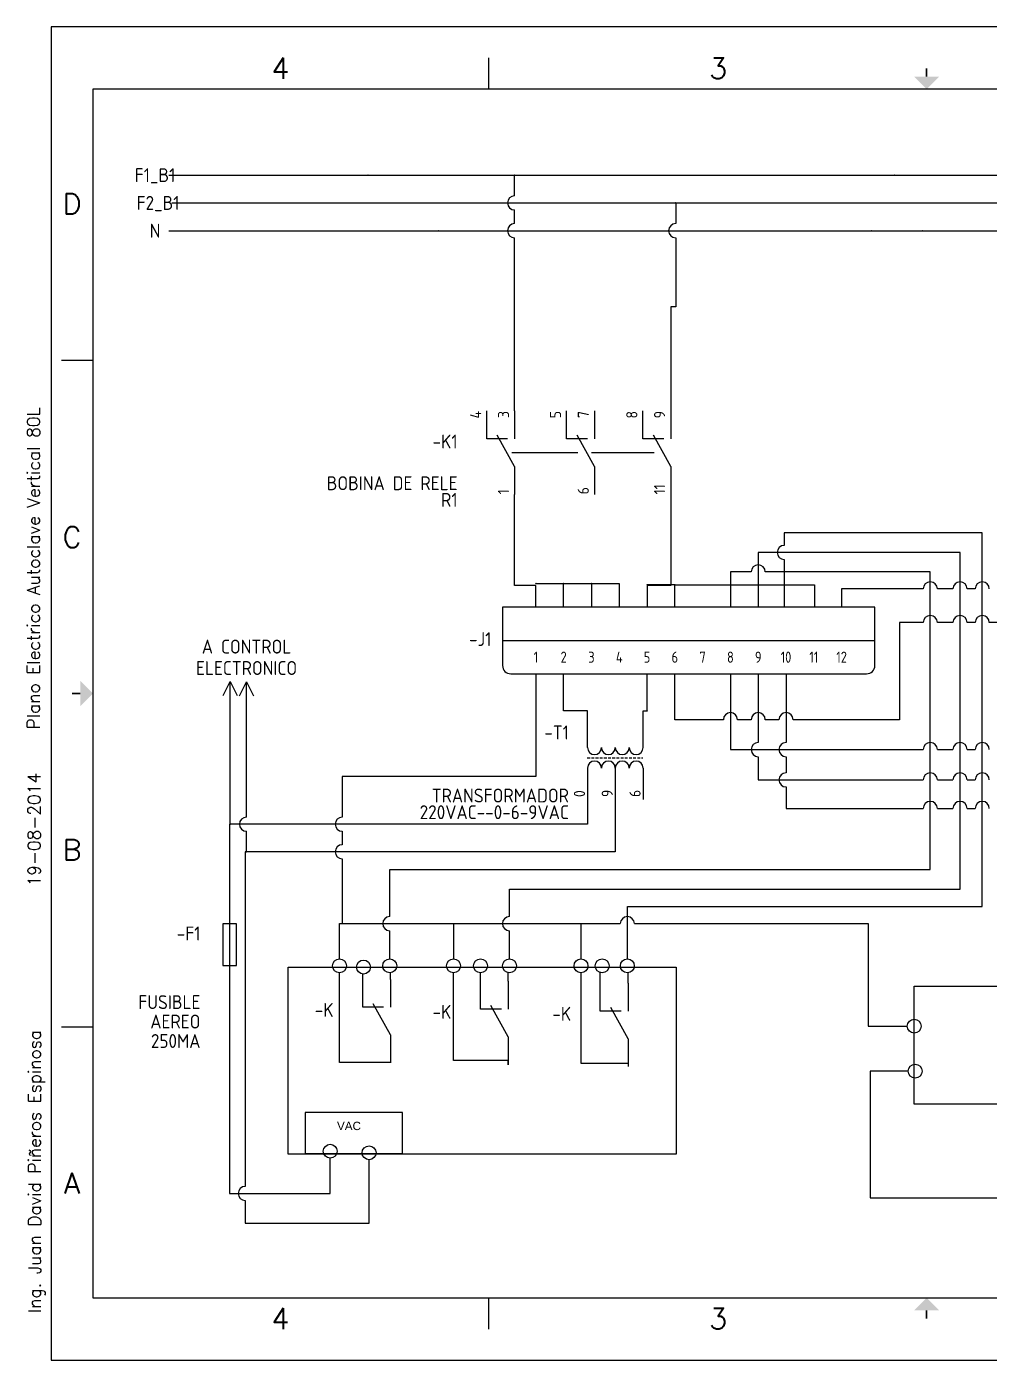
# Model space of a CAD drawing. Header units: inches. Extents: x -8 to 631, y 1 to 481.
# Drawn here: x -8.3 to 338.1, y 1.1 to 481.1 of the extents above; entities that cross this region are included whole.
import ezdxf
from ezdxf.enums import TextEntityAlignment as Align

# ---------------------------------------------------------------- set-up
doc = ezdxf.new("R2010")
doc.units = ezdxf.units.IN
doc.header["$MEASUREMENT"] = 0
doc.linetypes.add('DASHED', pattern=[0.75, 0.5, -0.25])
for name, color, linetype in [('DESC', 150, 'Continuous'), ('DESCCHILD', 20, 'Continuous'), ('LINK', 9, 'Continuous'), ('MISC', 7, 'Continuous'), ('RED_14_THHN', 20, 'Continuous'), ('SYMS', 7, 'Continuous'), ('TAGS', 150, 'Continuous'), ('TB_LABELS', 1, 'Continuous'), ('TERMS', 123, 'Continuous'), ('Title Block', 7, 'Continuous'), ('Viewport', 7, 'Continuous'), ('WHT_12_THHN', 7, 'Continuous')]:
    doc.layers.add(name, color=color, linetype=linetype)
doc.styles.add('Roman', font='romans')
doc.styles.get("Standard").update_dxf_attribs({"font": 'arial.ttf'})
doc.styles.add('WD', font='romans.shx')
doc.styles.add('WD_IEC', font='ISOCP2.shx', dxfattribs={"width": 0.9, "height": 4})

# ---------------------------------------------------------------- blocks, each defined once
blk = doc.blocks.new('ANSI_border_C')
for p, q in [((20.5, 0.75), (20.5, 2.5)), ((14.25, 0.75), (20.5, 0.75))]:
    blk.add_line(p, q)
at = {"layer": 'Title Block'}
for p, q in [((0, 16), (0, 0)), ((21, 16), (0, 16)), ((21, 0), (21, 16)), ((5.25, 15.25), (5.25, 15.625)), ((15.75, 15.25), (15.75, 15.625)), ((0.5, 15.25), (0.5, 0.75)), ((20.5, 15.25), (0.5, 15.25)), ((15, 15.25), (15, 15)), ((20.5, 0.75), (20.5, 15.25)), ((15, 15), (20.5, 15)), ((0.125, 12), (0.5, 12)), ((20.5, 12), (20.875, 12)), ((0.125, 4), (0.5, 4)), ((20.5, 4), (20.875, 4)), ((0.5, 0.75), (20.5, 0.75)), ((5.25, 0.375), (5.25, 0.75)), ((15.75, 0.375), (15.75, 0.75)), ((0, 0), (21, 0))]:
    blk.add_line(p, q, dxfattribs=at)
at = {"layer": 'Title Block', "const_width": 0.02}
for points in [[(10.5, 15.5), (10.5, 15.4)], [(0.25, 8), (0.35, 8)], [(20.75, 8), (20.65, 8)], [(10.5, 0.5), (10.5, 0.6)]]:
    blk.add_lwpolyline(points, dxfattribs=at)
at = {"layer": 'Title Block'}
for points in [[(10.35, 15.4), (10.65, 15.4), (10.5, 15.25)], [(0.35, 7.85), (0.35, 8.15), (0.5, 8)], [(20.65, 7.85), (20.65, 8.15), (20.5, 8)], [(10.35, 0.6), (10.65, 0.6), (10.5, 0.75)]]:
    blk.add_solid(points, dxfattribs=at)
at = {"layer": 'Title Block', "style": 'Roman'}
for s, p in [('4', (2.75, 15.5)), ('3', (8, 15.5)), ('2', (13, 15.5)), ('1', (18.25, 15.5)), ('D', (0.25, 13.875)), ('D', (20.75, 13.875)), ('C', (0.25, 9.875)), ('C', (20.75, 9.875)), ('B', (0.25, 6.125)), ('B', (20.75, 6.125)), ('A', (0.25, 2.125)), ('A', (20.75, 2.125)), ('4', (2.75, 0.5)), ('3', (8, 0.5)), ('2', (13, 0.5)), ('1', (18.25, 0.5))]:
    blk.add_text(s, height=0.25, dxfattribs=at).set_placement(p, align=Align.MIDDLE_CENTER)
blk.add_text('REVISIONS', height=0.065, dxfattribs=at).set_placement((17.71, 15.083))
blk = doc.blocks.new('ANSI_tblock_desc_C')
for p, q in [((0, 0), (0, 1.75)), ((-6.25, 0), (0, 0))]:
    blk.add_line(p, q)
at = {"layer": 'Title Block'}
for p, q in [((-6.25, 1.75), (0, 1.75)), ((-6.25, 0), (-6.25, 1.75)), ((-4.25, 0), (-4.25, 1.75)), ((-4.25, 1.25), (0, 1.25)), ((-6.25, 0.63), (0, 0.63)), ((-3.87, 0.25), (-3.87, 0.63)), ((-2.75, 0.25), (-2.75, 0.63)), ((-0.38, 0.25), (-0.38, 0.63)), ((-6.25, 0.315), (-4.25, 0.315)), ((-4.25, 0.25), (0, 0.25)), ((-3.25, 0), (-3.25, 0.25)), ((-1.75, 0), (-1.75, 0.25))]:
    blk.add_line(p, q, dxfattribs=at)
at = {"color": 0, "style": 'Roman', "flags": 8}
for tag, p in [('FNAME', (-20.636, 6.819)), ('REVDATE', (-20.636, 4.106)), ('USER', (-20.636, 1.477))]:
    blk.add_attdef(tag, p, '', height=0.15, rotation=90, dxfattribs=at)
at = {"style": 'WD'}
for tag, p in [('PROJDESC', (-2.125, 1.5)), ('TITLE1', (-2.125, 1.095)), ('TITLE2', (-2.125, 0.785))]:
    blk.add_attdef(tag, text='', height=0.08, dxfattribs=at).set_placement(p, align=Align.CENTER)
for tag, p in [('SIZE', (-4.162, 0.32)), ('FSCM_NO', (-3.4, 0.337)), ('DWG_NO', (-1.659, 0.337)), ('REV', (-0.265, 0.303)), ('SCALE', (-3.634, 0.069)), ('SHEET', (-0.883, 0.092))]:
    blk.add_attdef(tag, p, '', height=0.065, dxfattribs=at)
at = {"style": 'WD', "flags": 1}
blk.add_attdef('WD_TB', (-5.57, 0.177), '', height=0.086, dxfattribs=at)
at = {"layer": 'TB_LABELS', "style": 'WD'}
for s, p in [('SIZE', (-4.204, 0.604)), ('FSCM NO', (-3.819, 0.588)), ('DRAWING NUMBER', (-2.689, 0.579)), ('REV', (-0.336, 0.588)), ('SHEET', (-1.701, 0.164)), ('SCALE', (-4.204, 0.158))]:
    blk.add_text(s, height=0.08, dxfattribs=at).set_placement(p, align=Align.TOP_LEFT)
blk = doc.blocks.new('HT0_LGENERIC')
at = {"style": 'WD_IEC'}
blk.add_attdef('COLOR', text='', height=2.5, dxfattribs=at).set_placement((0, 0), align=Align.MIDDLE_CENTER)
for tag, p in [('X4_TINY_DOT_DONT_REMOVE', (-2.5, 0)), ('X1_TINY_DOT_DONT_REMOVE', (2.5, 0))]:
    blk.add_attdef(tag, p, '', height=0.002, dxfattribs=at)
at = {"style": 'WD_IEC', "flags": 1}
for tag, p in [('X4TERM01', (-2.5, 0)), ('X1TERM01', (2.5, 0))]:
    blk.add_attdef(tag, p, '', height=0.2, dxfattribs=at)
blk = doc.blocks.new('WDDOT')
for radius in [0.03, 0.0187, 0.00929]:
    blk.add_circle((0, 0), radius)
blk = doc.blocks.new('VCR23R')
for p, q in [((-5, 2.5), (-5, 7.5)), ((0, 7.5), (0, 2.5)), ((-1.25, 2.5), (-5, 2.5)), ((0, -2.5), (-3.125, 3.125)), ((0, -2.5), (0, -7.5))]:
    blk.add_line(p, q)
at = {"style": 'WD_IEC'}
for tag, p in [('INST', (-10.25, 6.75)), ('LOC', (-10.25, 3.75)), ('TAG2', (-10.25, 0.75)), ('XREF', (-10.25, -3.75)), ('DESC1', (-10.25, -6.75)), ('DESC2', (-10.25, -9.75)), ('DESC3', (-10.25, -12.75))]:
    blk.add_attdef(tag, text='', height=2.5, dxfattribs=at).set_placement(p, align=Align.RIGHT)
for tag, p in [('TERM03', (-6, 7.5)), ('TERM02', (-1, 7.5))]:
    blk.add_attdef(tag, text='', height=2, rotation=90, dxfattribs=at).set_placement(p, align=Align.RIGHT)
at = {"style": 'WD_IEC', "flags": 1}
for tag, p, height in [('X2TERM03', (-5, 7.5), 0.32), ('X2TERM02', (0, 7.5), 0.32), ('X4LINK', (-3, 0), 0.32), ('X1LINK', (-0.5, 0), 0.32), ('CONTACT', (4, -3.5), 1), ('FAMILY', (4, -5), 1), ('X8TERM01', (0, -7.5), 0.32)]:
    blk.add_attdef(tag, p, '', height=height, dxfattribs=at)
at = {"style": 'WD_IEC'}
blk.add_attdef('TERM01', (-1, -7.5), '', height=2, rotation=90, dxfattribs=at)
blk = doc.blocks.new('VCN1_1PJ_2604')
at = {"layer": 'SYMS'}
for p, q in [((-12, 12), (-12, -9)), ((122, 12), (-12, 12)), ((122, -9), (122, 12)), ((-12, 0), (122, 0)), ((-9, -12), (119, -12))]:
    blk.add_line(p, q, dxfattribs=at)
for centre, start, end in [((-9, -9), 180, 270), ((119, -9), 270, 0)]:
    blk.add_arc(centre, 3, start, end, dxfattribs=at)
at = {"style": 'WD', "flags": 1}
blk.add_attdef('WD_JUMPERS', (0, 0), '', height=0.01, dxfattribs=at)
at = {"layer": 'SYMS', "linetype": 'Continuous', "style": 'WD_IEC', "width": 0.9, "flags": 8}
for tag, p in [('TERMDESC01J', (-2, 16)), ('TERMDESC02J', (8, 16)), ('TERMDESC03J', (18, 16)), ('TERMDESC04J', (28, 16)), ('TERMDESC05J', (38, 16)), ('TERMDESC06J', (48, 16)), ('TERMDESC07J', (58, 16)), ('TERMDESC08J', (68, 16)), ('TERMDESC09J', (78, 16)), ('TERMDESC10J', (88, 16)), ('TERMDESC11J', (98, 16)), ('TERMDESC12J', (108, 16))]:
    blk.add_attdef(tag, p, '', height=4, rotation=90, dxfattribs=at)
at = {"layer": 'SYMS', "style": 'WD_IEC'}
for tag, p in [('DESC1', (-16, 33)), ('DESC2', (-16, 26)), ('DESC3', (-16, 19)), ('INST', (-16, 12)), ('LOC', (-16, 5)), ('TAG1', (-16, -2)), ('XREF', (-16, -9.82))]:
    blk.add_attdef(tag, text='', height=5, dxfattribs=at).set_placement(p, align=Align.RIGHT)
at = {"layer": 'SYMS', "linetype": 'Continuous', "style": 'WD_IEC', "width": 0.9, "flags": 8}
for tag, p in [('X2WIRE01J', (2, 16)), ('X2WIRE02J', (12, 16)), ('X2WIRE03J', (22, 16)), ('X2WIRE04J', (32, 16)), ('X2WIRE05J', (42, 16)), ('X2WIRE06J', (52, 16)), ('X2WIRE07J', (62, 16)), ('X2WIRE08J', (72, 16)), ('X2WIRE09J', (82, 16)), ('X2WIRE10J', (92, 16)), ('X2WIRE11J', (102, 16)), ('X2WIRE12J', (112, 16))]:
    blk.add_attdef(tag, text='', height=4, rotation=90, dxfattribs=at).set_placement(p, align=Align.TOP_LEFT)
at = {"layer": 'SYMS', "style": 'WD_IEC', "flags": 1}
for tag, p in [('X2TERM01J', (0, 12)), ('X2TERM02J', (10, 12)), ('X2TERM03J', (20, 12)), ('X2TERM04J', (30, 12)), ('X2TERM05J', (40, 12)), ('X2TERM06J', (50, 12)), ('X2TERM07J', (60, 12)), ('X2TERM08J', (70, 12)), ('X2TERM09J', (80, 12)), ('X2TERM10J', (90, 12)), ('X2TERM11J', (100, 12)), ('X2TERM12J', (110, 12)), ('X8TERM01P', (0, -12)), ('X8TERM02P', (10, -12)), ('X8TERM03P', (20, -12)), ('X8TERM04P', (30, -12)), ('X8TERM05P', (40, -12)), ('X8TERM06P', (50, -12)), ('X8TERM07P', (60, -12)), ('X8TERM08P', (70, -12)), ('X8TERM09P', (80, -12)), ('X8TERM10P', (90, -12)), ('X8TERM11P', (100, -12)), ('X8TERM12P', (110, -12))]:
    blk.add_attdef(tag, p, '', height=0.02, dxfattribs=at)
at = {"layer": 'SYMS', "color": 7, "style": 'WD_IEC'}
for tag, p in [('X2_TINY_DOT_DONT_REMOVE_01J', (0, 12)), ('X2_TINY_DOT_DONT_REMOVE_02J', (10, 12)), ('X2_TINY_DOT_DONT_REMOVE_03J', (20, 12)), ('X2_TINY_DOT_DONT_REMOVE_04J', (30, 12)), ('X2_TINY_DOT_DONT_REMOVE_05J', (40, 12)), ('X2_TINY_DOT_DONT_REMOVE_06J', (50, 12)), ('X2_TINY_DOT_DONT_REMOVE_07J', (60, 12)), ('X2_TINY_DOT_DONT_REMOVE_08J', (70, 12)), ('X2_TINY_DOT_DONT_REMOVE_09J', (80, 12)), ('X2_TINY_DOT_DONT_REMOVE_10J', (90, 12)), ('X2_TINY_DOT_DONT_REMOVE_11J', (100, 12)), ('X2_TINY_DOT_DONT_REMOVE_12J', (110, 12)), ('X8_TINY_DOT_DONT_REMOVE_01P', (0, -12)), ('X8_TINY_DOT_DONT_REMOVE_02P', (10, -12)), ('X8_TINY_DOT_DONT_REMOVE_03P', (20, -12)), ('X8_TINY_DOT_DONT_REMOVE_04P', (30, -12)), ('X8_TINY_DOT_DONT_REMOVE_05P', (40, -12)), ('X8_TINY_DOT_DONT_REMOVE_06P', (50, -12)), ('X8_TINY_DOT_DONT_REMOVE_07P', (60, -12)), ('X8_TINY_DOT_DONT_REMOVE_08P', (70, -12)), ('X8_TINY_DOT_DONT_REMOVE_09P', (80, -12)), ('X8_TINY_DOT_DONT_REMOVE_10P', (90, -12)), ('X8_TINY_DOT_DONT_REMOVE_11P', (100, -12)), ('X8_TINY_DOT_DONT_REMOVE_12P', (110, -12))]:
    blk.add_attdef(tag, p, '', height=0.0002, dxfattribs=at)
at = {"layer": 'SYMS', "linetype": 'Continuous', "style": 'WD_IEC', "width": 0.9}
for tag, flags, p in [('TERM01J', 9, (0, 6)), ('TERM02J', 9, (10, 6)), ('TERM03J', 9, (20, 6)), ('TERM04J', 9, (30, 6)), ('TERM05J', 9, (40, 6)), ('TERM06J', 9, (50, 6)), ('TERM07J', 9, (60, 6)), ('TERM08J', 9, (70, 6)), ('TERM09J', 9, (80, 6)), ('TERM10J', 9, (90, 6)), ('TERM11J', 9, (100, 6)), ('TERM12J', 9, (110, 6)), ('TERM01P', 8, (0, -6)), ('TERM02P', 8, (10, -6)), ('TERM03P', 8, (20, -6)), ('TERM04P', 8, (30, -6)), ('TERM05P', 8, (40, -6)), ('TERM06P', 8, (50, -6)), ('TERM07P', 8, (60, -6)), ('TERM08P', 8, (70, -6)), ('TERM09P', 8, (80, -6)), ('TERM10P', 8, (90, -6)), ('TERM11P', 8, (100, -6)), ('TERM12P', 8, (110, -6))]:
    blk.add_attdef(tag, text='', height=4, dxfattribs=dict(at, flags=flags)).set_placement(p, align=Align.MIDDLE_CENTER)
at = {"layer": 'SYMS', "style": 'WD_IEC', "width": 0.9}
for tag, p, flags in [('X1LINK', (126, 0), 1), ('WDBLKNAM', (-2.59, -3.41), 9), ('ACE_FLAG', (-2.74, -6.39), 9), ('GENDER', (-2.3, -9.45), 9), ('FAMILY', (6.31, -7.47), 9)]:
    blk.add_attdef(tag, p, '', height=1, dxfattribs=dict(at, flags=flags))
at = {"layer": 'SYMS', "linetype": 'Continuous', "style": 'WD_IEC', "width": 0.9, "flags": 9}
for tag, p in [('ASSYCODE', (5.96, -9.77)), ('CAT', (6.4, -15.35)), ('MFG', (6.46, -12.65)), ('CATDESC', (6.4, -18.04))]:
    blk.add_attdef(tag, p, '', height=2, dxfattribs=at)
at = {"layer": 'SYMS', "linetype": 'Continuous', "style": 'WD_IEC', "width": 0.9, "flags": 8}
for tag, p in [('TERMDESC01P', (-2, -16)), ('TERMDESC02P', (8, -16)), ('TERMDESC03P', (18, -16)), ('TERMDESC04P', (28, -16)), ('TERMDESC05P', (38, -16)), ('TERMDESC06P', (48, -16)), ('TERMDESC07P', (58, -16)), ('TERMDESC08P', (68, -16)), ('TERMDESC09P', (78, -16)), ('TERMDESC10P', (88, -16)), ('TERMDESC11P', (98, -16)), ('TERMDESC12P', (108, -16))]:
    blk.add_attdef(tag, text='', height=4, rotation=90, dxfattribs=at).set_placement(p, align=Align.RIGHT)
for tag, p in [('X8WIRE01P', (2, -16)), ('X8WIRE02P', (12, -16)), ('X8WIRE03P', (22, -16)), ('X8WIRE04P', (32, -16)), ('X8WIRE05P', (42, -16)), ('X8WIRE06P', (52, -16)), ('X8WIRE07P', (62, -16)), ('X8WIRE08P', (72, -16)), ('X8WIRE09P', (82, -16)), ('X8WIRE10P', (92, -16)), ('X8WIRE11P', (102, -16)), ('X8WIRE12P', (112, -16))]:
    blk.add_attdef(tag, text='', height=4, rotation=90, dxfattribs=at).set_placement(p, align=Align.TOP_RIGHT)
blk = doc.blocks.new('VXF1T4')
for p, q in [((0, 1.84), (0, 7.5)), ((10, 1.84), (10, 7.5)), ((0, -1.83), (0, -7.5)), ((5, -1.83), (5, -7.5)), ((10, -1.83), (10, -7.5))]:
    blk.add_line(p, q)
at = {"linetype": 'DASHED'}
blk.add_line((-0.04, 0), (9.96, 0), dxfattribs=at)
for centre, start, end in [((1.25, 1.84), 180, 0), ((3.75, 1.84), 180, 0), ((6.25, 1.84), 180, 0), ((8.75, 1.84), 180, 0), ((1.25, -1.83), 0, 180), ((3.75, -1.83), 0, 180), ((6.25, -1.83), 0, 180), ((8.75, -1.83), 0, 180)]:
    blk.add_arc(centre, 1.25, start, end)
at = {"style": 'WD_IEC'}
for tag, p in [('INST', (-3.35, 9.32)), ('LOC', (-3.35, 6.32)), ('TAG1', (-3.35, 3.32)), ('RATING1', (-3.35, -0.73)), ('DESC1', (-3.35, -8.03)), ('DESC2', (-3.35, -11.03)), ('DESC3', (-3.35, -14.03))]:
    blk.add_attdef(tag, text='', height=2.5, dxfattribs=at).set_placement(p, align=Align.RIGHT)
at = {"style": 'WD_IEC', "flags": 1}
for tag, p, height in [('X2TERM01', (0, 7.5), 0.32), ('X2TERM02', (10, 7.5), 0.32), ('MFG', (10.43, 4.7), 1.5), ('CAT', (10.43, 2.2), 1.5), ('ASSYCODE', (10.38, -2.91), 1), ('FAMILY', (10.38, -4.45), 1), ('X8TERM03', (0, -7.5), 0.32), ('X8TERM05', (5, -7.5), 0.32), ('X8TERM04', (10, -7.5), 0.32), ('CATDESC', (10.38, -5.95), 1)]:
    blk.add_attdef(tag, p, '', height=height, dxfattribs=at)
at = {"style": 'WD_IEC'}
for tag, p in [('TERM01', (-0.41, 6.84)), ('TERM02', (9.59, 6.84))]:
    blk.add_attdef(tag, text='', height=2, rotation=90, dxfattribs=at).set_placement(p, align=Align.RIGHT)
for tag, p in [('TERM03', (-0.46, -7.06)), ('TERM05', (4.54, -7.06)), ('TERM04', (9.54, -7.06))]:
    blk.add_attdef(tag, p, '', height=2, rotation=90, dxfattribs=at)
at = {"lineweight": 15, "style": 'WD_IEC'}
blk.add_attdef('XREF', text='', height=2.5, dxfattribs=at).set_placement((-3.35, -5.03), align=Align.RIGHT)
blk = doc.blocks.new('VT0_02')
blk.add_circle((0, 0), 1.25)
at = {"style": 'WD_IEC', "flags": 1}
for tag, p in [('X4TERM01', (-1.25, 0)), ('X2TERM01', (0, 1.25)), ('X1TERM01', (1.25, 0)), ('X8TERM01', (0, -1.25))]:
    blk.add_attdef(tag, p, '', height=0.32, dxfattribs=at)
blk = doc.blocks.new('VFU1')
blk.add_line((0, 7.5), (0, -7.5))
blk.add_lwpolyline([(-1.25, 3.75), (-1.25, -3.75), (1.25, -3.75), (1.25, 3.75)], close=True)
at = {"style": 'WD_IEC'}
for tag, p in [('INST', (-5.25, 7.75)), ('LOC', (-5.25, 4.25)), ('TAG1', (-5.25, 0.75)), ('RATING1', (-5.25, -3.75)), ('XREF', (-5.25, -7.75)), ('DESC1', (-5.25, -11.6)), ('DESC2', (-5.25, -15.1)), ('DESC3', (-5.25, -18.6))]:
    blk.add_attdef(tag, text='', height=2.5, dxfattribs=at).set_placement(p, align=Align.RIGHT)
blk.add_attdef('TERM01', text='', height=2, rotation=90, dxfattribs=at).set_placement((-1, 7.5), align=Align.RIGHT)
at = {"style": 'WD_IEC', "flags": 1}
for tag, p, height in [('X2TERM01', (0, 7.5), 0.32), ('MFG', (2.75, 6.5), 1.5), ('CAT', (2.75, 4), 1.5), ('X4LINK', (-1.25, 0), 0.32), ('X1LINK', (1.25, 0), 0.32), ('ASSYCODE', (2.25, -4), 1), ('FAMILY', (2.25, -5.5), 1), ('X8TERM02', (0, -7.5), 0.32), ('CATDESC', (2.25, -7), 1)]:
    blk.add_attdef(tag, p, '', height=height, dxfattribs=at)
at = {"style": 'WD_IEC'}
blk.add_attdef('TERM02', (-1, -7.5), '', height=2, rotation=90, dxfattribs=at)
blk = doc.blocks.new('HA1X2')
blk.add_lwpolyline([(-1.25, -2.5), (0, 0), (1.25, -2.5)])
at = {"style": 'WD_IEC', "flags": 8}
for tag, p in [('DESC1', (0, 5.1)), ('DESC2', (0, 1.25))]:
    blk.add_attdef(tag, text='', height=2.5, dxfattribs=at).set_placement(p, align=Align.CENTER)
at = {"style": 'WD_IEC', "flags": 1}
blk.add_attdef('X8TERM01', (0, 0), '', height=0.32, dxfattribs=at)

msp = doc.modelspace()

# ---------------------------------------------------------------- linework, layer by layer
for points in [[(85.8, 142.67), (225.41, 142.67), (225.41, 75.34), (85.8, 75.34)], [(311.08, 135.76), (357.14, 135.76), (357.14, 93.36), (311.08, 93.36)], [(91.89, 75.52), (126.92, 75.52), (126.92, 90.28), (91.89, 90.28)]]:
    msp.add_lwpolyline(points, close=True)
at = {"layer": 'LINK'}
for points in [[(166.28, 327.81), (190.01, 327.81)], [(195.01, 327.81), (217.46, 327.81)]]:
    msp.add_lwpolyline(points, dxfattribs=at)
at = {"layer": 'RED_14_THHN'}
for p, q in [((44.01, 417.69), (319.75, 417.69)), ((225.24, 417.69), (225.24, 410.23)), ((319.02, 417.69), (599.43, 417.69)), ((225.24, 405.15), (225.24, 380.25)), ((225.24, 380.25), (223.46, 380.25)), ((223.46, 380.25), (223.46, 342.81)), ((223.46, 312.81), (223.46, 280.01)), ((224.94, 280.24), (214.94, 280.24)), ((223.46, 280.01), (214.94, 280.01)), ((214.94, 280.01), (214.94, 272.21)), ((224.94, 272.21), (224.94, 280.24)), ((224.94, 280.24), (275.16, 280.24)), ((275.16, 280.24), (275.16, 272.21))]:
    msp.add_line(p, q, dxfattribs=at)
msp.add_arc((225.24, 407.69), 2.54, 90, 270, dxfattribs=at)
at = {"layer": 'WHT_12_THHN'}
for p, q in [((42.92, 427.69), (319.78, 427.69)), ((167.28, 420.23), (167.28, 427.69)), ((319.84, 427.69), (599.43, 427.69)), ((167.28, 410.23), (167.28, 415.15)), ((42.92, 407.69), (319.29, 407.69)), ((167.28, 342.81), (167.28, 405.15)), ((318.2, 407.69), (599.43, 407.69)), ((167.28, 280.01), (167.28, 312.81)), ((335.55, 298.91), (264.3, 298.91)), ((264.3, 298.91), (264.3, 294.44)), ((335.55, 164.51), (335.55, 298.91)), ((327.56, 291.9), (254.94, 291.9)), ((254.94, 291.9), (254.94, 272.21)), ((264.3, 289.36), (264.3, 272.21)), ((327.56, 170.66), (327.56, 291.9)), ((252.4, 284.91), (244.94, 284.91)), ((244.94, 284.91), (244.94, 272.21)), ((316.85, 284.91), (257.48, 284.91)), ((316.85, 177.79), (316.85, 284.91)), ((174.94, 280.01), (167.28, 280.01)), ((174.94, 280.77), (194.94, 280.77)), ((174.94, 272.21), (174.94, 280.01)), ((184.94, 272.21), (184.94, 280.77)), ((194.94, 280.77), (194.94, 272.21)), ((194.94, 280.77), (204.94, 280.77)), ((204.94, 280.77), (204.94, 272.21)), ((314.31, 278.79), (284.94, 278.79)), ((284.94, 278.79), (284.94, 272.21)), ((325.02, 278.79), (319.39, 278.79)), ((333.01, 278.79), (330.1, 278.79)), ((305.81, 266.65), (305.81, 231.7)), ((314.31, 266.65), (305.81, 266.65)), ((325.02, 266.65), (319.39, 266.65)), ((333.01, 266.65), (330.1, 266.65)), ((362.51, 266.65), (338.09, 266.65)), ((64.95, 194.07), (64.95, 245.42)), ((70.8, 196.61), (70.8, 245.3)), ((174.94, 248.21), (174.94, 211.23)), ((184.94, 234.87), (184.94, 248.21)), ((214.94, 234.87), (214.94, 248.21)), ((224.94, 231.7), (224.94, 248.21)), ((244.94, 248.21), (244.94, 220.92)), ((254.94, 248.21), (254.94, 223.46)), ((264.94, 248.21), (264.94, 223.46)), ((193.53, 234.87), (184.94, 234.87)), ((193.53, 232.97), (193.53, 234.87)), ((213.53, 232.97), (213.53, 234.87)), ((213.53, 234.87), (214.94, 234.87)), ((242.4, 231.7), (224.94, 231.7)), ((252.4, 231.7), (247.48, 231.7)), ((262.4, 231.7), (257.48, 231.7)), ((305.81, 231.7), (267.48, 231.7)), ((244.94, 220.92), (314.31, 220.92)), ((319.39, 220.92), (325.02, 220.92)), ((330.1, 220.92), (333.01, 220.92)), ((254.94, 218.38), (254.94, 210.04)), ((264.94, 218.38), (264.94, 212.58)), ((174.94, 211.23), (105.26, 211.23)), ((105.26, 211.23), (105.26, 196.61)), ((254.94, 210.04), (314.31, 210.04)), ((264.94, 207.5), (264.94, 199.75)), ((319.39, 210.04), (325.02, 210.04)), ((330.1, 210.04), (333.01, 210.04)), ((193.53, 202.97), (193.53, 194.07)), ((203.53, 202.97), (203.53, 184.16)), ((264.94, 199.75), (314.31, 199.75)), ((319.39, 199.75), (325.02, 199.75)), ((330.1, 199.75), (333.01, 199.75)), ((193.53, 194.07), (64.76, 194.07)), ((64.76, 194.07), (64.76, 165.75)), ((70.8, 184.16), (70.8, 191.53)), ((105.26, 191.53), (105.26, 186.7)), ((203.53, 184.16), (70.36, 184.16)), ((70.36, 184.16), (70.36, 63.72)), ((105.26, 181.62), (105.26, 158.29)), ((122.36, 160.83), (122.36, 177.79)), ((122.36, 177.79), (316.85, 177.79)), ((165.45, 160.83), (165.45, 170.66)), ((165.45, 170.66), (327.56, 170.66)), ((207.85, 145.59), (207.85, 164.51)), ((207.85, 164.51), (335.55, 164.51)), ((104.29, 145.59), (104.29, 158.29)), ((104.29, 158.29), (145.29, 158.29)), ((122.36, 145.59), (122.36, 155.75)), ((145.29, 158.29), (145.29, 145.59)), ((145.29, 158.29), (191.17, 158.29)), ((165.45, 145.59), (165.45, 155.75)), ((191.17, 158.29), (191.17, 145.59)), ((191.17, 158.29), (205.31, 158.29)), ((210.39, 158.29), (294.53, 158.29)), ((294.53, 158.29), (294.53, 121.39)), ((104.29, 108.38), (104.29, 140.59)), ((112.64, 138.24), (112.64, 140.17)), ((122.64, 138.24), (122.64, 140.59)), ((145.29, 109.01), (145.29, 140.59)), ((155.03, 137.54), (155.03, 140.59)), ((165.03, 137.54), (165.03, 140.59)), ((191.17, 140.59), (191.17, 108.09)), ((198.13, 136.85), (198.13, 140.59)), ((208.13, 136.85), (208.13, 140.59)), ((64.76, 135.75), (64.76, 61.18)), ((294.53, 121.39), (308.58, 121.39)), ((122.64, 108.38), (104.29, 108.38)), ((122.64, 108.24), (122.64, 108.38)), ((165.03, 109.01), (145.29, 109.01)), ((165.03, 107.54), (165.03, 109.01)), ((191.17, 108.09), (208.13, 108.09)), ((208.13, 108.09), (208.13, 106.85)), ((308.92, 105.2), (295.25, 105.2)), ((295.25, 105.2), (295.25, 59.58)), ((100.96, 61.18), (100.96, 73.88)), ((114.92, 50.48), (114.92, 73.34)), ((64.76, 61.18), (100.96, 61.18)), ((70.36, 58.64), (70.36, 50.48)), ((295.25, 59.58), (365.05, 59.58)), ((70.36, 50.48), (114.92, 50.48))]:
    msp.add_line(p, q, dxfattribs=at)
for centre, start, end in [((167.28, 417.69), 90, 270), ((167.28, 407.69), 90, 270), ((264.3, 291.9), 90, 270), ((254.94, 284.91), 0, 180), ((316.85, 278.79), 0, 180), ((327.56, 278.79), 0, 180), ((335.55, 278.79), 0, 180), ((316.85, 266.65), 0, 180), ((327.56, 266.65), 0, 180), ((335.55, 266.65), 0, 180), ((244.94, 231.7), 0, 180), ((254.94, 231.7), 0, 180), ((264.94, 231.7), 0, 180), ((254.94, 220.92), 90, 270), ((264.94, 220.92), 90, 270), ((316.85, 220.92), 0, 180), ((327.56, 220.92), 0, 180), ((335.55, 220.92), 0, 180), ((264.94, 210.04), 90, 270), ((316.85, 210.04), 0, 180), ((327.56, 210.04), 0, 180), ((335.55, 210.04), 0, 180), ((316.85, 199.75), 0, 180), ((327.56, 199.75), 0, 180), ((335.55, 199.75), 0, 180), ((70.8, 194.07), 90, 270), ((105.26, 194.07), 90, 270), ((105.26, 184.16), 90, 270), ((122.36, 158.29), 90, 270), ((165.45, 158.29), 90, 270), ((207.85, 158.29), 0, 180), ((70.36, 61.18), 90, 270)]:
    msp.add_arc(centre, 2.54, start, end, dxfattribs=at)

# ---------------------------------------------------------------- block references
ref = msp.add_blockref('ANSI_tblock_desc_C', (615.54, 23.63), dxfattribs=dict(xscale=30, yscale=30, zscale=30))
ref.add_attrib('PROJDESC', 'Autoclave Vertical 80L', dxfattribs={"height": 2.4, "style": 'WD'}).set_placement((551.79, 68.63), align=Align.CENTER)
ref.add_attrib('TITLE1', 'Distribución de conexiones ', dxfattribs={"height": 2.4, "style": 'WD'}).set_placement((551.79, 56.48), align=Align.CENTER)
ref.add_attrib('FSCM_NO', '1', (513.53, 33.72), dxfattribs={"height": 1.95, "style": 'WD'})
ref.add_attrib('DWG_NO', '1', (565.78, 33.72), dxfattribs={"height": 1.95, "style": 'WD'})
ref.add_attrib('REV', '01', (607.6, 32.72), dxfattribs={"height": 1.95, "style": 'WD'})
ref.add_attrib('SHEET', '1', (589.05, 26.4), dxfattribs={"height": 1.95, "style": 'WD'})
ref.add_attrib('FNAME', 'Plano Electrico Autoclave Vertical 80L', (-3.55, 228.21), dxfattribs={"color": 0, "height": 4.5, "rotation": 90, "style": 'Roman', "flags": 8})
ref.add_attrib('REVDATE', '19-08-2014', (-3.32, 171.67), dxfattribs={"color": 0, "height": 4.5, "rotation": 90, "style": 'Roman', "flags": 8})
ref.add_attrib('USER', 'Ing. Juan David Piñeros Espinosa', (-3.17, 18.21), dxfattribs={"color": 0, "height": 4.5, "rotation": 90, "style": 'Roman', "flags": 8})
ref = msp.add_blockref('VCN1_1PJ_2604', (174.94, 260.21))
ref.add_attrib('TAG1', '-J1', dxfattribs={"layer": 'TAGS', "height": 5, "style": 'WD_IEC'}).set_placement((158.94, 258.21), align=Align.RIGHT)
ref.add_attrib('X8_TINY_DOT_DONT_REMOVE_01P', '.', (174.94, 248.21), dxfattribs={"layer": 'MISC', "color": 7, "height": 0.0002, "style": 'WD_IEC'})
ref.add_attrib('X2_TINY_DOT_DONT_REMOVE_01J', '.', (174.94, 272.21), dxfattribs={"layer": 'MISC', "color": 7, "height": 0.0002, "style": 'WD_IEC'})
ref.add_attrib('TERM01P', '1', dxfattribs={"layer": 'TERMS', "linetype": 'Continuous', "height": 4, "style": 'WD_IEC', "width": 0.9, "flags": 8}).set_placement((174.94, 254.21), align=Align.MIDDLE_CENTER)
ref.add_attrib('X8_TINY_DOT_DONT_REMOVE_02P', '.', (184.94, 248.21), dxfattribs={"layer": 'MISC', "color": 7, "height": 0.0002, "style": 'WD_IEC'})
ref.add_attrib('X2_TINY_DOT_DONT_REMOVE_02J', '.', (184.94, 272.21), dxfattribs={"layer": 'MISC', "color": 7, "height": 0.0002, "style": 'WD_IEC'})
ref.add_attrib('TERM02P', '2', dxfattribs={"layer": 'TERMS', "linetype": 'Continuous', "height": 4, "style": 'WD_IEC', "width": 0.9, "flags": 8}).set_placement((184.94, 254.21), align=Align.MIDDLE_CENTER)
ref.add_attrib('X8_TINY_DOT_DONT_REMOVE_03P', '.', (194.94, 248.21), dxfattribs={"layer": 'MISC', "color": 7, "height": 0.0002, "style": 'WD_IEC'})
ref.add_attrib('X2_TINY_DOT_DONT_REMOVE_03J', '.', (194.94, 272.21), dxfattribs={"layer": 'MISC', "color": 7, "height": 0.0002, "style": 'WD_IEC'})
ref.add_attrib('TERM03P', '3', dxfattribs={"layer": 'TERMS', "linetype": 'Continuous', "height": 4, "style": 'WD_IEC', "width": 0.9, "flags": 8}).set_placement((194.94, 254.21), align=Align.MIDDLE_CENTER)
ref.add_attrib('X8_TINY_DOT_DONT_REMOVE_04P', '.', (204.94, 248.21), dxfattribs={"layer": 'MISC', "color": 7, "height": 0.0002, "style": 'WD_IEC'})
ref.add_attrib('X2_TINY_DOT_DONT_REMOVE_04J', '.', (204.94, 272.21), dxfattribs={"layer": 'MISC', "color": 7, "height": 0.0002, "style": 'WD_IEC'})
ref.add_attrib('TERM04P', '4', dxfattribs={"layer": 'TERMS', "linetype": 'Continuous', "height": 4, "style": 'WD_IEC', "width": 0.9, "flags": 8}).set_placement((204.94, 254.21), align=Align.MIDDLE_CENTER)
ref.add_attrib('X8_TINY_DOT_DONT_REMOVE_05P', '.', (214.94, 248.21), dxfattribs={"layer": 'MISC', "color": 7, "height": 0.0002, "style": 'WD_IEC'})
ref.add_attrib('X2_TINY_DOT_DONT_REMOVE_05J', '.', (214.94, 272.21), dxfattribs={"layer": 'MISC', "color": 7, "height": 0.0002, "style": 'WD_IEC'})
ref.add_attrib('TERM05P', '5', dxfattribs={"layer": 'TERMS', "linetype": 'Continuous', "height": 4, "style": 'WD_IEC', "width": 0.9, "flags": 8}).set_placement((214.94, 254.21), align=Align.MIDDLE_CENTER)
ref.add_attrib('X8_TINY_DOT_DONT_REMOVE_06P', '.', (224.94, 248.21), dxfattribs={"layer": 'MISC', "color": 7, "height": 0.0002, "style": 'WD_IEC'})
ref.add_attrib('X2_TINY_DOT_DONT_REMOVE_06J', '.', (224.94, 272.21), dxfattribs={"layer": 'MISC', "color": 7, "height": 0.0002, "style": 'WD_IEC'})
ref.add_attrib('TERM06P', '6', dxfattribs={"layer": 'TERMS', "linetype": 'Continuous', "height": 4, "style": 'WD_IEC', "width": 0.9, "flags": 8}).set_placement((224.94, 254.21), align=Align.MIDDLE_CENTER)
ref.add_attrib('X8_TINY_DOT_DONT_REMOVE_07P', '.', (234.94, 248.21), dxfattribs={"layer": 'MISC', "color": 7, "height": 0.0002, "style": 'WD_IEC'})
ref.add_attrib('X2_TINY_DOT_DONT_REMOVE_07J', '.', (234.94, 272.21), dxfattribs={"layer": 'MISC', "color": 7, "height": 0.0002, "style": 'WD_IEC'})
ref.add_attrib('TERM07P', '7', dxfattribs={"layer": 'TERMS', "linetype": 'Continuous', "height": 4, "style": 'WD_IEC', "width": 0.9, "flags": 8}).set_placement((234.94, 254.21), align=Align.MIDDLE_CENTER)
ref.add_attrib('X8_TINY_DOT_DONT_REMOVE_08P', '.', (244.94, 248.21), dxfattribs={"layer": 'MISC', "color": 7, "height": 0.0002, "style": 'WD_IEC'})
ref.add_attrib('X2_TINY_DOT_DONT_REMOVE_08J', '.', (244.94, 272.21), dxfattribs={"layer": 'MISC', "color": 7, "height": 0.0002, "style": 'WD_IEC'})
ref.add_attrib('TERM08P', '8', dxfattribs={"layer": 'TERMS', "linetype": 'Continuous', "height": 4, "style": 'WD_IEC', "width": 0.9, "flags": 8}).set_placement((244.94, 254.21), align=Align.MIDDLE_CENTER)
ref.add_attrib('X8_TINY_DOT_DONT_REMOVE_09P', '.', (254.94, 248.21), dxfattribs={"layer": 'MISC', "color": 7, "height": 0.0002, "style": 'WD_IEC'})
ref.add_attrib('X2_TINY_DOT_DONT_REMOVE_09J', '.', (254.94, 272.21), dxfattribs={"layer": 'MISC', "color": 7, "height": 0.0002, "style": 'WD_IEC'})
ref.add_attrib('TERM09P', '9', dxfattribs={"layer": 'TERMS', "linetype": 'Continuous', "height": 4, "style": 'WD_IEC', "width": 0.9, "flags": 8}).set_placement((254.94, 254.21), align=Align.MIDDLE_CENTER)
ref.add_attrib('X8_TINY_DOT_DONT_REMOVE_10P', '.', (264.94, 248.21), dxfattribs={"layer": 'MISC', "color": 7, "height": 0.0002, "style": 'WD_IEC'})
ref.add_attrib('X2_TINY_DOT_DONT_REMOVE_10J', '.', (264.94, 272.21), dxfattribs={"layer": 'MISC', "color": 7, "height": 0.0002, "style": 'WD_IEC'})
ref.add_attrib('TERM10P', '10', dxfattribs={"layer": 'TERMS', "linetype": 'Continuous', "height": 4, "style": 'WD_IEC', "width": 0.9, "flags": 8}).set_placement((264.94, 254.21), align=Align.MIDDLE_CENTER)
ref.add_attrib('X8_TINY_DOT_DONT_REMOVE_11P', '.', (274.94, 248.21), dxfattribs={"layer": 'MISC', "color": 7, "height": 0.0002, "style": 'WD_IEC'})
ref.add_attrib('X2_TINY_DOT_DONT_REMOVE_11J', '.', (274.94, 272.21), dxfattribs={"layer": 'MISC', "color": 7, "height": 0.0002, "style": 'WD_IEC'})
ref.add_attrib('TERM11P', '11', dxfattribs={"layer": 'TERMS', "linetype": 'Continuous', "height": 4, "style": 'WD_IEC', "width": 0.9, "flags": 8}).set_placement((274.94, 254.21), align=Align.MIDDLE_CENTER)
ref.add_attrib('X8_TINY_DOT_DONT_REMOVE_12P', '.', (284.94, 248.21), dxfattribs={"layer": 'MISC', "color": 7, "height": 0.0002, "style": 'WD_IEC'})
ref.add_attrib('X2_TINY_DOT_DONT_REMOVE_12J', '.', (284.94, 272.21), dxfattribs={"layer": 'MISC', "color": 7, "height": 0.0002, "style": 'WD_IEC'})
ref.add_attrib('TERM12P', '12', dxfattribs={"layer": 'TERMS', "linetype": 'Continuous', "height": 4, "style": 'WD_IEC', "width": 0.9, "flags": 8}).set_placement((284.94, 254.21), align=Align.MIDDLE_CENTER)
at = {"layer": 'SYMS'}
ref = msp.add_blockref('HT0_LGENERIC', (37.92, 427.69), dxfattribs=dict(at, xscale=2, yscale=2, zscale=2))
ref.add_attrib('X4_TINY_DOT_DONT_REMOVE', '.', (35.63, 427.69), dxfattribs={"layer": 'MISC', "height": 0.004, "style": 'WD_IEC'})
ref.add_attrib('X1_TINY_DOT_DONT_REMOVE', '.|', (40.22, 427.69), dxfattribs={"layer": 'MISC', "height": 0.004, "style": 'WD_IEC'})
ref.add_attrib('COLOR', 'F1_B1', dxfattribs={"layer": 'MISC', "height": 5, "style": 'WD_IEC'}).set_placement((37.92, 427.69), align=Align.MIDDLE_CENTER)
at = {"layer": 'SYMS', "xscale": 2, "yscale": 2, "zscale": 2}
for name, p in [('WDDOT', (114.6, 427.69)), ('WDDOT', (167.28, 427.69)), ('WDDOT', (304.04, 427.69)), ('WDDOT', (134.6, 417.69)), ('WDDOT', (225.24, 417.69)), ('WDDOT', (139.84, 407.69)), ('WDDOT', (295.81, 407.69)), ('WDDOT', (314.09, 407.69)), ('WDDOT', (174.94, 280.77)), ('WDDOT', (184.94, 280.77)), ('WDDOT', (194.94, 280.77)), ('WDDOT', (214.94, 280.24)), ('WDDOT', (224.94, 280.24)), ('HA1X2', (64.95, 245.42)), ('WDDOT', (214.94, 234.87)), ('WDDOT', (64.95, 194.07)), ('WDDOT', (70.8, 184.16)), ('WDDOT', (105.26, 158.29)), ('WDDOT', (145.29, 158.29)), ('WDDOT', (191.17, 158.29)), ('VT0_02', (104.29, 143.09)), ('VT0_02', (112.91, 142.67)), ('VT0_02', (122.36, 143.09)), ('VT0_02', (145.29, 143.09)), ('VT0_02', (155.02, 143.09)), ('VT0_02', (165.45, 143.09)), ('VT0_02', (191.17, 143.09)), ('VT0_02', (198.81, 143.09)), ('VT0_02', (207.85, 143.09)), ('VT0_02', (311.08, 121.39)), ('VT0_02', (311.42, 105.2)), ('VT0_02', (100.96, 76.38)), ('VT0_02', (114.92, 75.84))]:
    msp.add_blockref(name, p, dxfattribs=at)
at = {"layer": 'SYMS'}
ref = msp.add_blockref('HT0_LGENERIC', (39.01, 417.69), dxfattribs=dict(at, xscale=2, yscale=2, zscale=2))
ref.add_attrib('X4_TINY_DOT_DONT_REMOVE', '.', (36.06, 417.69), dxfattribs={"layer": 'MISC', "height": 0.004, "style": 'WD_IEC'})
ref.add_attrib('X1_TINY_DOT_DONT_REMOVE', '.', (41.95, 417.69), dxfattribs={"layer": 'MISC', "height": 0.004, "style": 'WD_IEC'})
ref.add_attrib('COLOR', 'F2_B1', dxfattribs={"layer": 'MISC', "height": 5, "style": 'WD_IEC'}).set_placement((39.01, 417.69), align=Align.MIDDLE_CENTER)
ref = msp.add_blockref('HT0_LGENERIC', (37.92, 407.69), dxfattribs=dict(at, xscale=2, yscale=2, zscale=2))
ref.add_attrib('X4_TINY_DOT_DONT_REMOVE', '.', (36.63, 407.69), dxfattribs={"layer": 'MISC', "height": 0.004, "style": 'WD_IEC'})
ref.add_attrib('X1_TINY_DOT_DONT_REMOVE', '.', (39.22, 407.69), dxfattribs={"layer": 'MISC', "height": 0.004, "style": 'WD_IEC'})
ref.add_attrib('COLOR', 'N', dxfattribs={"layer": 'MISC', "height": 5, "style": 'WD_IEC'}).set_placement((37.92, 407.69), align=Align.MIDDLE_CENTER)
ref = msp.add_blockref('VCR23R', (167.28, 327.81), dxfattribs=dict(at, xscale=2, yscale=2, zscale=2))
ref.add_attrib('TERM03', '4', dxfattribs={"layer": 'TERMS', "height": 4, "rotation": 90, "style": 'WD_IEC'}).set_placement((155.28, 342.81), align=Align.RIGHT)
ref.add_attrib('TERM02', '3', dxfattribs={"layer": 'TERMS', "height": 4, "rotation": 90, "style": 'WD_IEC'}).set_placement((165.28, 342.81), align=Align.RIGHT)
ref.add_attrib('TERM01', '1', (165.28, 312.81), dxfattribs={"layer": 'TERMS', "height": 4, "rotation": 90, "style": 'WD_IEC'})
ref.add_attrib('DESC2', 'R1', dxfattribs={"layer": 'DESCCHILD', "height": 5, "style": 'WD_IEC'}).set_placement((146.78, 308.31), align=Align.RIGHT)
ref.add_attrib('DESC1', 'BOBINA DE RELE', dxfattribs={"layer": 'DESCCHILD', "height": 5, "style": 'WD_IEC'}).set_placement((146.78, 314.31), align=Align.RIGHT)
ref.add_attrib('TAG2', '-K1', dxfattribs={"layer": 'TAGS', "height": 5, "style": 'WD_IEC'}).set_placement((146.78, 329.31), align=Align.RIGHT)
ref = msp.add_blockref('VCR23R', (196.01, 327.81), dxfattribs=dict(at, xscale=2, yscale=2, zscale=2))
ref.add_attrib('TERM03', '5', dxfattribs={"layer": 'TERMS', "height": 4, "rotation": 90, "style": 'WD_IEC'}).set_placement((184.01, 342.81), align=Align.RIGHT)
ref.add_attrib('TERM02', '7', dxfattribs={"layer": 'TERMS', "height": 4, "rotation": 90, "style": 'WD_IEC'}).set_placement((194.01, 342.81), align=Align.RIGHT)
ref.add_attrib('TERM01', '6', (194.01, 312.81), dxfattribs={"layer": 'TERMS', "height": 4, "rotation": 90, "style": 'WD_IEC'})
ref = msp.add_blockref('VCR23R', (223.46, 327.81), dxfattribs=dict(at, xscale=2, yscale=2, zscale=2))
ref.add_attrib('TERM03', '8', dxfattribs={"layer": 'TERMS', "height": 4, "rotation": 90, "style": 'WD_IEC'}).set_placement((211.46, 342.81), align=Align.RIGHT)
ref.add_attrib('TERM02', '9', dxfattribs={"layer": 'TERMS', "height": 4, "rotation": 90, "style": 'WD_IEC'}).set_placement((221.46, 342.81), align=Align.RIGHT)
ref.add_attrib('TERM01', '11', (221.46, 312.81), dxfattribs={"layer": 'TERMS', "height": 4, "rotation": 90, "style": 'WD_IEC'})
ref = msp.add_blockref('HA1X2', (70.84, 245.3), dxfattribs=dict(at, xscale=2, yscale=2, zscale=2))
ref.add_attrib('DESC2', 'ELECTRONICO', dxfattribs={"layer": 'DESC', "height": 5, "style": 'WD_IEC', "flags": 8}).set_placement((70.84, 247.8), align=Align.CENTER)
ref.add_attrib('DESC1', 'A CONTROL', dxfattribs={"layer": 'DESC', "height": 5, "style": 'WD_IEC', "flags": 8}).set_placement((70.84, 255.5), align=Align.CENTER)
ref = msp.add_blockref('VXF1T4', (193.53, 217.97), dxfattribs=dict(at, xscale=2, yscale=2, zscale=2))
ref.add_attrib('TERM05', '9', (202.62, 203.85), dxfattribs={"layer": 'TERMS', "height": 4, "rotation": 90, "style": 'WD_IEC'})
ref.add_attrib('TERM04', '6', (212.62, 203.85), dxfattribs={"layer": 'TERMS', "height": 4, "rotation": 90, "style": 'WD_IEC'})
ref.add_attrib('TERM03', '0', (192.62, 203.85), dxfattribs={"layer": 'TERMS', "height": 4, "rotation": 90, "style": 'WD_IEC'})
ref.add_attrib('TAG1', '-T1', dxfattribs={"layer": 'TAGS', "height": 5, "style": 'WD_IEC'}).set_placement((186.83, 224.61), align=Align.RIGHT)
ref.add_attrib('DESC1', 'TRANSFORMADOR', dxfattribs={"layer": 'DESC', "height": 5, "style": 'WD_IEC'}).set_placement((186.83, 201.9), align=Align.RIGHT)
ref.add_attrib('DESC2', '220VAC--0-6-9VAC', dxfattribs={"layer": 'DESC', "height": 5, "style": 'WD_IEC'}).set_placement((186.83, 195.9), align=Align.RIGHT)
ref = msp.add_blockref('VFU1', (64.76, 150.75), dxfattribs=dict(at, xscale=2, yscale=2, zscale=2))
ref.add_attrib('DESC3', '250MA', dxfattribs={"layer": 'DESC', "height": 5, "style": 'WD_IEC'}).set_placement((54.26, 113.55), align=Align.RIGHT)
ref.add_attrib('DESC2', 'AEREO', dxfattribs={"layer": 'DESC', "height": 5, "style": 'WD_IEC'}).set_placement((54.26, 120.55), align=Align.RIGHT)
ref.add_attrib('DESC1', 'FUSIBLE', dxfattribs={"layer": 'DESC', "height": 5, "style": 'WD_IEC'}).set_placement((54.26, 127.55), align=Align.RIGHT)
ref.add_attrib('TAG1', '-F1', dxfattribs={"layer": 'TAGS', "height": 5, "style": 'WD_IEC'}).set_placement((54.26, 152.25), align=Align.RIGHT)
ref = msp.add_blockref('VCR23R', (122.64, 123.24), dxfattribs=dict(at, xscale=2, yscale=2, zscale=2))
ref.add_attrib('TAG2', '-K', dxfattribs={"layer": 'TAGS', "height": 5, "style": 'WD_IEC'}).set_placement((102.14, 124.74), align=Align.RIGHT)
ref = msp.add_blockref('VCR23R', (165.03, 122.54), dxfattribs=dict(at, xscale=2, yscale=2, zscale=2))
ref.add_attrib('TAG2', '-K', dxfattribs={"layer": 'TAGS', "height": 5, "style": 'WD_IEC'}).set_placement((144.53, 124.04), align=Align.RIGHT)
ref = msp.add_blockref('VCR23R', (208.13, 121.85), dxfattribs=dict(at, xscale=2, yscale=2, zscale=2))
ref.add_attrib('TAG2', '-K', dxfattribs={"layer": 'TAGS', "height": 5, "style": 'WD_IEC'}).set_placement((187.63, 123.35), align=Align.RIGHT)
at = {"layer": 'Viewport', "xscale": 30, "yscale": 30, "zscale": 30}
msp.add_blockref('ANSI_border_C', (0.54, 1.13), dxfattribs=at)

# ---------------------------------------------------------------- texts
msp.add_text('VAC', height=3).set_placement((103.39, 84))
at = {"insert": (98.19, 85.36), "char_height": 0.01, "attachment_point": 1}
msp.add_mtext_dynamic_manual_height_columns('VAC', width=22.4408, gutter_width=0.05, heights=[0], dxfattribs=at)

doc.saveas('drawing.dxf')
